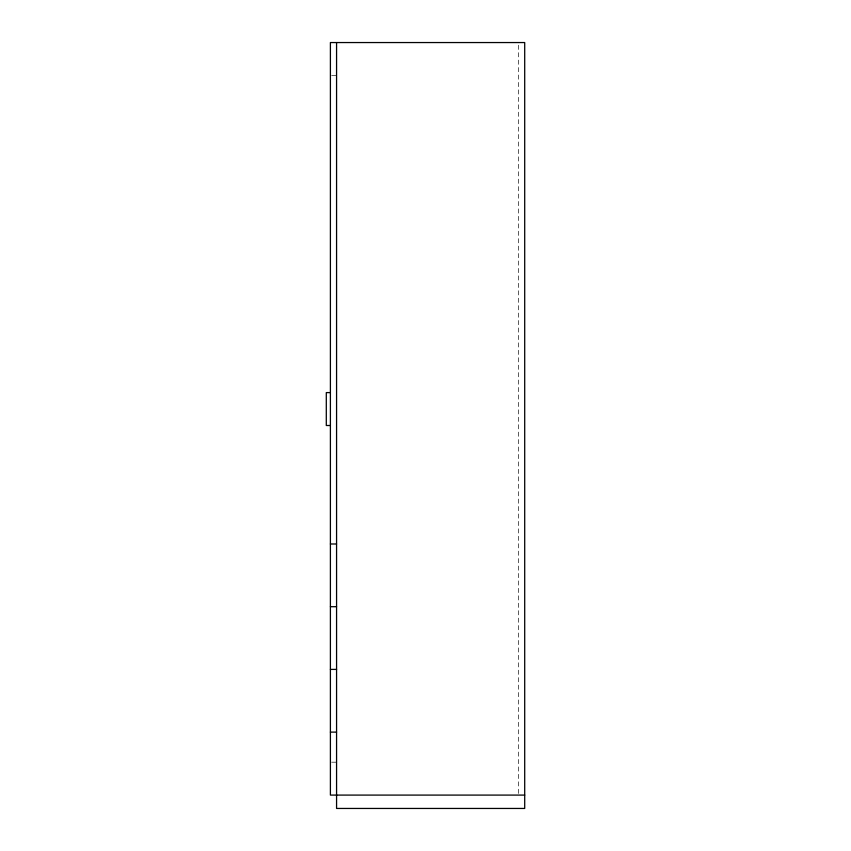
<?xml version="1.0" encoding="UTF-8"?>
<svg xmlns="http://www.w3.org/2000/svg" width="851" height="851" viewBox="0 0 851 851"><rect width="100%" height="100%" fill="white"/><g stroke="black" fill="none" stroke-linecap="round" stroke-linejoin="round"><path stroke-width="0.64" stroke-dasharray="4.25 3.19" d="M331.635 75.452L336.57 75.452M331.635 762.188L336.57 762.188M518.536 45.209L518.536 793.77"/><path stroke-width="1.28" d="M330.401 392.598L326.295 392.598L326.295 425.5L330.401 425.5M330.401 543.991L336.57 543.991M330.401 606.699L336.57 606.699M330.401 669.407L336.57 669.407M330.401 732.115L336.57 732.115M524.705 795.089L330.401 795.089L330.401 42.55L524.705 42.55L524.705 808.45L336.57 808.45L336.57 42.55"/></g></svg>
